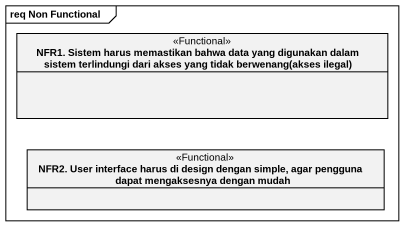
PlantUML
@startuml
mainframe req Non Functional
hide circle
hide empty members
class "NFR1. Sistem harus memastikan bahwa data yang digunakan dalam sistem terlindungi dari akses yang tidak berwenang(akses ilegal)" as NFR1_Sistem_harus <<Functional>>
class "NFR2. User interface harus di design dengan simple, agar pengguna dapat mengaksesnya dengan mudah" as NFR2_User_interface_harus <<Functional>>
@enduml
